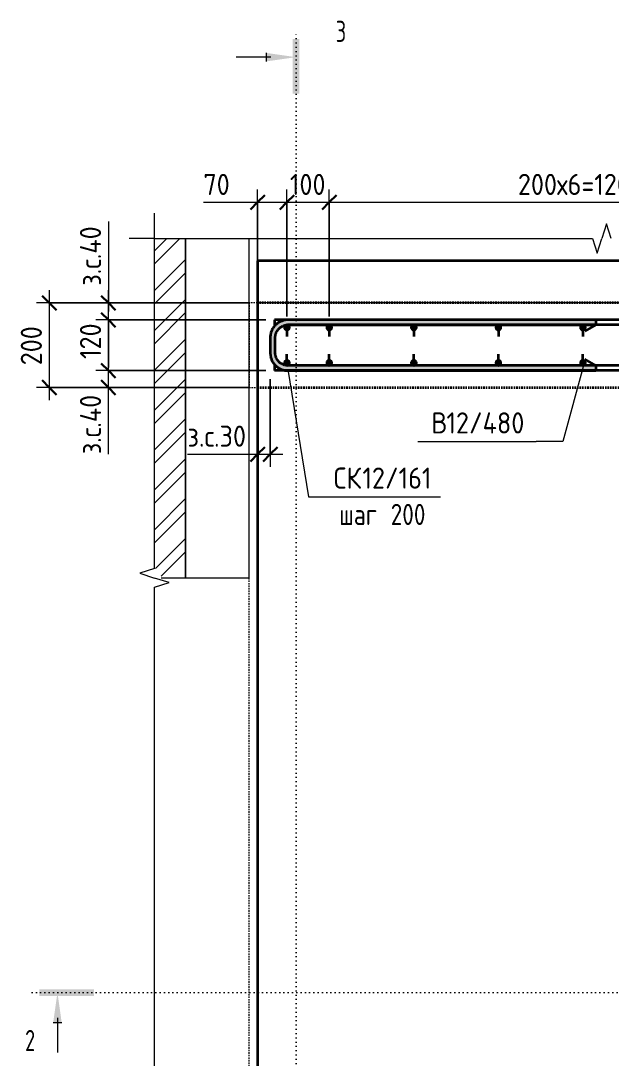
# Model space of a CAD drawing. Header units: millimetres. Extents: x 23200 to 49062, y -2858 to 35213.
# Drawn here: x 23320 to 24717, y 32758 to 35213 of the extents above; entities that cross this region are included whole.
import ezdxf

# ---------------------------------------------------------------- set-up
doc = ezdxf.new("R2010")
doc.units = ezdxf.units.MM
doc.linetypes.add('01 Штриховая _4 мм_', pattern=[6, 3.5, -2.5])
doc.linetypes.add('04 Пунктир 10мм', pattern=[10, 0, -10])
for name, color, linetype, lineweight in [('AA_Dim', 7, 'Continuous', 9), ('AA_Dim-20', 7, 'Continuous', 9), ('AA_Linii', 7, 'Continuous', 9), ('AA_Oformlenie', 7, 'Continuous', 9), ('AA_Razrez', 7, 'Continuous', 9), ('AA_Vinoska', 7, 'Continuous', 9), ('AF_Perekritie', 7, 'Continuous', 60), ('AF_Perekritie_Опалубка', 253, 'Continuous', 20), ('AF_Stena_Гидроизоляция', 253, 'Continuous', 20), ('KR_Armatura', 7, 'Continuous', 20), ('KR_Armatura_Tonkie', 7, 'Continuous', 20), ('KR_Fundament', 7, 'Continuous', 20)]:
    doc.layers.add(name, color=color, linetype=linetype, lineweight=lineweight)
doc.styles.add('ISOCPEUR', font='isocpeur.ttf', dxfattribs={"width": 0.7, "height": 50})
doc.styles.add('ISOCPEUR_1', font='isocpeur.ttf', dxfattribs={"width": 0.9, "height": 50})
doc.styles.add('ISOCPEUR_2', font='isocpeur.ttf', dxfattribs={"width": 0.8, "height": 50})
doc.dimstyles.new('00_Точн_3_знака__прозр_', dxfattribs={"dimscale": 304.8, "dimtxt": 49.799059, "dimasz": 0.111549, "dimexe": 0.098425, "dimexo": 0.065617, "dimgap": 0.006562, "dimtad": 1, "dimdec": 3, "dimrnd": 0.001, "dimdsep": 46, "dimtxsty": 'ISOCPEUR_1', "dimblk1": 'OBLIQUE', "dimblk2": 'OBLIQUE', "dimsah": 1, "dimcen": 0.09, "dimdle": 0.098425, "dimazin": 0, "dimtfac": 1, "dimtdec": 4, "dimtix": 1, "dimtmove": 0, "dimatfit": 3, "dimfxl": 1, "dimtvp": 1, "dimtolj": 1, "dimtzin": 0, "dimlwd": 18, "dimlwe": 18, "dimarcsym": 2})
doc.dimstyles.new('00_Точн_3_знака__прозр__1', dxfattribs={"dimscale": 304.8, "dimtxt": 49.799059, "dimasz": 0.111549, "dimexe": 0.098425, "dimexo": 0.065617, "dimgap": 0.006562, "dimtad": 1, "dimdec": 3, "dimrnd": 0.001, "dimdsep": 46, "dimtxsty": 'ISOCPEUR_1', "dimblk1": 'OBLIQUE', "dimblk2": 'OBLIQUE', "dimsah": 1, "dimcen": 0.09, "dimdle": 0.098425, "dimazin": 0, "dimtfac": 1, "dimtdec": 4, "dimtix": 1, "dimtmove": 1, "dimatfit": 3, "dimfxl": 1, "dimtvp": 1, "dimtolj": 1, "dimtzin": 0, "dimlwd": 18, "dimlwe": 18, "dimarcsym": 2})
doc.dimstyles.new('05_Округл_1мм__прозр__1', dxfattribs={"dimscale": 304.8, "dimtxt": 49.799059, "dimasz": 0.111549, "dimexe": 0.098425, "dimexo": 0.065617, "dimgap": 0.006562, "dimtad": 1, "dimdec": 0, "dimdsep": 46, "dimtxsty": 'ISOCPEUR_1', "dimblk1": 'OBLIQUE', "dimblk2": 'OBLIQUE', "dimsah": 1, "dimcen": 0.09, "dimdle": 0.098425, "dimazin": 0, "dimtfac": 1, "dimtdec": 4, "dimtix": 1, "dimtmove": 1, "dimatfit": 3, "dimfxl": 1, "dimtvp": 1, "dimtolj": 1, "dimtzin": 0, "dimlwd": 18, "dimlwe": 18, "dimarcsym": 2})
doc.dimstyles.new('05_Округл_5мм__прозр_', dxfattribs={"dimscale": 304.8, "dimtxt": 49.799059, "dimasz": 0.111549, "dimexe": 0.098425, "dimexo": 0.065617, "dimgap": 0.006562, "dimtad": 1, "dimdec": 0, "dimrnd": 5, "dimdsep": 46, "dimtxsty": 'ISOCPEUR_1', "dimblk1": 'OBLIQUE', "dimblk2": 'OBLIQUE', "dimsah": 1, "dimcen": 0.09, "dimdle": 0.098425, "dimazin": 0, "dimtfac": 1, "dimtdec": 4, "dimtix": 1, "dimtmove": 1, "dimatfit": 3, "dimfxl": 1, "dimtvp": 1, "dimtolj": 1, "dimtzin": 0, "dimlwd": 18, "dimlwe": 18, "dimarcsym": 2})
doc.dimstyles.new('05_Округл_5мм__прозр__1', dxfattribs={"dimscale": 304.8, "dimtxt": 49.799059, "dimasz": 0.111549, "dimexe": 0.098425, "dimexo": 0.065617, "dimgap": 0.006562, "dimtad": 1, "dimdec": 0, "dimrnd": 5, "dimdsep": 46, "dimtxsty": 'ISOCPEUR_1', "dimblk1": 'OBLIQUE', "dimblk2": 'OBLIQUE', "dimsah": 1, "dimcen": 0.09, "dimdle": 0.098425, "dimazin": 0, "dimtfac": 1, "dimtdec": 4, "dimtix": 1, "dimtmove": 0, "dimatfit": 3, "dimfxl": 1, "dimtvp": 1, "dimtolj": 1, "dimtzin": 0, "dimlwd": 18, "dimlwe": 18, "dimarcsym": 2})

# ---------------------------------------------------------------- blocks, each defined once
blk = doc.blocks.new('350_Стержень П торец СК-СГ _НесАрм_РабПлоск_ - 350_Стержень П торец СК-СГ _НесАрм_РабПлоск_-3935202-Схема армирования стен входной группы на отм_ -1_700 в_о А_1-Б_1_5-7')
at = {"layer": 'KR_Armatura_Tonkie', "lineweight": 35}
for points in [[(23916.7, 34463), (23922.1, 34463), (23923.1, 34470.8), (23926.2, 34478.2), (23930.8, 34484.2), (23937.4, 34489.1), (23944.6, 34492), (23947.5, 34492.5), (23948.2, 34492.8), (23950.5, 34492.9), (23951.3, 34492.9), (23952.1, 34493.2), (23952.1, 34505), (23941.2, 34503.6), (23930.8, 34499.2), (23922.4, 34492.7), (23915.7, 34484), (23911.5, 34473.9), (23910.3, 34463), (23916.1, 34463)], [(24648.2, 34493), (24680.1, 34493.2), (24680.1, 34505), (23952.1, 34504.8), (23952.1, 34493), (24629.6, 34493)], [(23917.5, 34427), (23922.1, 34427), (23921.9, 34463), (23910.1, 34463), (23910.3, 34427), (23916.1, 34427)], [(23952.1, 34385), (23952.1, 34397), (23950.3, 34397.1), (23949.8, 34397), (23947.5, 34397.5), (23947, 34397.7), (23944, 34398.1), (23936.9, 34401.1), (23930.8, 34405.8), (23926, 34412.3), (23923.1, 34419.3), (23921.9, 34427), (23910.1, 34427), (23911.5, 34416.1), (23915.9, 34405.7), (23922.4, 34397.3), (23931.1, 34390.6), (23941.2, 34386.4), (23946, 34385.8)], [(24629.6, 34385), (24680.1, 34385.2), (24680.1, 34397), (23952.1, 34396.8), (23952.1, 34385), (24610.4, 34385)]]:
    blk.add_hatch(color=256, dxfattribs=at).paths.add_polyline_path(points)
for p, q in [((24680.1, 34505), (23952.1, 34505)), ((23952.1, 34493), (24680.1, 34493)), ((24680, 34493), (24654.1, 34478)), ((24680.1, 34505), (24680.1, 34493)), ((23910.1, 34463), (23910.1, 34427)), ((23922.1, 34427), (23922.1, 34463)), ((24680, 34397), (24654.1, 34412)), ((24680.1, 34397), (23952.1, 34397)), ((23952.1, 34385), (24680.1, 34385)), ((24680.1, 34397), (24680.1, 34385))]:
    blk.add_line(p, q, dxfattribs=at)
at = {"layer": 'KR_Armatura_Tonkie', "lineweight": 35, "flags": 128}
for points in [[(23952.1, 34505), (23950.4, 34505), (23948.7, 34504.9), (23947, 34504.7), (23945.4, 34504.5), (23943.7, 34504.2), (23942.1, 34503.8), (23940.5, 34503.4), (23938.8, 34502.9), (23937.3, 34502.3), (23935.7, 34501.7), (23934.2, 34501), (23932.7, 34500.3), (23931.2, 34499.4), (23929.8, 34498.6), (23928.3, 34497.7), (23927, 34496.7), (23925.7, 34495.7), (23924.4, 34494.6), (23923.1, 34493.4), (23921.9, 34492.3), (23920.8, 34491), (23919.7, 34489.8), (23918.6, 34488.4), (23917.7, 34487.1), (23916.7, 34485.7), (23915.8, 34484.3), (23915, 34482.8), (23914.3, 34481.3), (23913.6, 34479.8), (23912.9, 34478.2), (23912.3, 34476.6), (23911.8, 34475), (23911.4, 34473.4), (23911, 34471.8), (23910.7, 34470.1), (23910.4, 34468.5), (23910.2, 34466.8), (23910.1, 34465.1), (23910.1, 34463.5), (23910.1, 34463)], [(23922.1, 34463), (23922.1, 34464.2), (23922.2, 34465.4), (23922.3, 34466.6), (23922.4, 34467.8), (23922.7, 34469), (23922.9, 34470.1), (23923.2, 34471.3), (23923.6, 34472.4), (23924, 34473.6), (23924.4, 34474.7), (23924.9, 34475.8), (23925.5, 34476.9), (23926, 34477.9), (23926.6, 34478.9), (23927.3, 34479.9), (23928, 34480.9), (23928.7, 34481.9), (23929.5, 34482.8), (23930.3, 34483.7), (23931.2, 34484.5), (23932, 34485.3), (23932.9, 34486.1), (23933.9, 34486.9), (23934.9, 34487.6), (23935.9, 34488.2), (23936.9, 34488.9), (23937.9, 34489.5), (23939, 34490), (23940.1, 34490.5), (23941.2, 34491), (23942.3, 34491.4), (23943.5, 34491.7), (23944.6, 34492.1), (23945.8, 34492.3), (23947, 34492.6), (23948.1, 34492.7)], [(23950.2, 34492.9), (23950.5, 34493), (23951.7, 34493), (23952.1, 34493)], [(23910.1, 34427), (23910.1, 34425.3), (23910.2, 34423.6), (23910.4, 34422), (23910.6, 34420.3), (23910.9, 34418.7), (23911.3, 34417), (23911.7, 34415.4), (23912.2, 34413.8), (23912.8, 34412.2), (23913.4, 34410.6), (23914.1, 34409.1), (23914.8, 34407.6), (23915.6, 34406.1), (23916.5, 34404.7), (23917.4, 34403.3), (23918.4, 34401.9), (23919.4, 34400.6), (23920.5, 34399.3), (23921.6, 34398.1), (23922.8, 34396.9), (23924, 34395.7), (23925.3, 34394.6), (23926.6, 34393.6), (23928, 34392.6), (23929.4, 34391.7), (23930.8, 34390.8), (23932.3, 34390), (23933.8, 34389.2), (23935.3, 34388.5), (23936.8, 34387.9), (23938.4, 34387.3), (23940, 34386.8), (23941.6, 34386.3), (23943.3, 34385.9), (23944.9, 34385.6), (23946.6, 34385.4), (23948.3, 34385.2), (23949.9, 34385.1), (23951.6, 34385), (23952.1, 34385)], [(23948.5, 34397.2), (23947.3, 34397.4), (23946.1, 34397.6), (23944.9, 34397.9), (23943.8, 34398.2), (23942.6, 34398.5), (23941.5, 34398.9), (23940.4, 34399.4), (23939.3, 34399.9), (23938.2, 34400.4), (23937.2, 34401), (23936.1, 34401.6), (23935.1, 34402.2), (23934.1, 34402.9), (23933.2, 34403.7), (23932.3, 34404.4), (23931.4, 34405.3), (23930.5, 34406.1), (23929.7, 34407), (23928.9, 34407.9), (23928.2, 34408.8), (23927.5, 34409.8), (23926.8, 34410.8), (23926.2, 34411.8), (23925.6, 34412.9), (23925.1, 34413.9), (23924.6, 34415), (23924.1, 34416.1), (23923.7, 34417.3), (23923.3, 34418.4), (23923, 34419.6), (23922.7, 34420.7), (23922.5, 34421.9), (23922.3, 34423.1), (23922.2, 34424.3), (23922.1, 34425.5), (23922.1, 34426.7), (23922.1, 34427)], [(23952.1, 34397), (23950.9, 34397), (23950.3, 34397.1)]]:
    blk.add_lwpolyline(points, dxfattribs=at)
blk = doc.blocks.new('350_Стержень П торец СК-СГ _НесАрм_РабПлоск_ - 350_Стержень П торец СК-СГ _НесАрм_РабПлоск_-V4-Схема армирования стен входной группы на отм_ -1_700 в_о А_1-Б_1_5-7')
at = {"layer": 'KR_Armatura_Tonkie', "lineweight": 35}
for p, q in [((24680.1, 34505), (23952.1, 34505)), ((23952.1, 34493), (24680.1, 34493)), ((24680, 34493), (24654.1, 34478)), ((24680.1, 34504.8), (24680.1, 34493.2)), ((23910.1, 34463), (23910.1, 34427)), ((23922.1, 34427), (23922.1, 34463)), ((24680, 34397), (24654.1, 34412)), ((24680.1, 34397), (23952.1, 34397)), ((23952.1, 34385), (24680.1, 34385)), ((24680.1, 34396.8), (24680.1, 34385.2))]:
    blk.add_line(p, q, dxfattribs=at)
at = {"layer": 'KR_Armatura_Tonkie', "lineweight": 35, "flags": 128}
for points in [[(23952.1, 34505), (23950.4, 34505), (23948.7, 34504.9), (23947, 34504.7), (23945.4, 34504.5), (23943.7, 34504.2), (23942.1, 34503.8), (23940.5, 34503.4), (23938.8, 34502.9), (23937.3, 34502.3), (23935.7, 34501.7), (23934.2, 34501), (23932.7, 34500.3), (23931.2, 34499.4), (23929.8, 34498.6), (23928.3, 34497.7), (23927, 34496.7), (23925.7, 34495.7), (23924.4, 34494.6), (23923.1, 34493.4), (23921.9, 34492.3), (23920.8, 34491), (23919.7, 34489.8), (23918.6, 34488.4), (23917.7, 34487.1), (23916.7, 34485.7), (23915.8, 34484.3), (23915, 34482.8), (23914.3, 34481.3), (23913.6, 34479.8), (23912.9, 34478.2), (23912.3, 34476.6), (23911.8, 34475), (23911.4, 34473.4), (23911, 34471.8), (23910.7, 34470.1), (23910.4, 34468.5), (23910.2, 34466.8), (23910.1, 34465.1), (23910.1, 34463.5), (23910.1, 34463)], [(23910.1, 34427), (23910.1, 34425.3), (23910.2, 34423.6), (23910.4, 34422), (23910.6, 34420.3), (23910.9, 34418.7), (23911.3, 34417), (23911.7, 34415.4), (23912.2, 34413.8), (23912.8, 34412.2), (23913.4, 34410.6), (23914.1, 34409.1), (23914.8, 34407.6), (23915.6, 34406.1), (23916.5, 34404.7), (23917.4, 34403.3), (23918.4, 34401.9), (23919.4, 34400.6), (23920.5, 34399.3), (23921.6, 34398.1), (23922.8, 34396.9), (23924, 34395.7), (23925.3, 34394.6), (23926.6, 34393.6), (23928, 34392.6), (23929.4, 34391.7), (23930.8, 34390.8), (23932.3, 34390), (23933.8, 34389.2), (23935.3, 34388.5), (23936.8, 34387.9), (23938.4, 34387.3), (23940, 34386.8), (23941.6, 34386.3), (23943.3, 34385.9), (23944.9, 34385.6), (23946.6, 34385.4), (23948.3, 34385.2), (23949.9, 34385.1), (23951.6, 34385), (23952.1, 34385)]]:
    blk.add_lwpolyline(points, dxfattribs=at)
blk = doc.blocks.new('265_Выпуск П одной длины _НесАрм_РабПлоск_ - В1 _d12_-V11-Схема армирования стен входной группы на отм_ -1_700 в_о А_1-Б_1_5-7')
at = {"layer": 'KR_Armatura_Tonkie', "lineweight": 35}
for points in [[(-12, 0), (-11.8, -1.6), (-11.2, -3), (-10.2, -4.2), (-9, -5.2), (-7.6, -5.8), (-6, -6), (-4.4, -5.8), (-3, -5.2), (-1.8, -4.2), (-0.8, -3), (-0.2, -1.6), (0, 0), (-0.2, 1.6), (-0.8, 3), (-1.8, 4.2), (-3, 5.2), (-4.4, 5.8), (-6, 6), (-7.6, 5.8), (-9, 5.2), (-10.2, 4.2), (-11.2, 3), (-11.8, 1.6)], [(72, 0), (72.2, -1.6), (72.8, -3), (73.8, -4.2), (75, -5.2), (76.4, -5.8), (78, -6), (79.6, -5.8), (81, -5.2), (82.2, -4.2), (83.2, -3), (83.8, -1.6), (84, 0), (83.8, 1.6), (83.2, 3), (82.2, 4.2), (81, 5.2), (79.6, 5.8), (78, 6), (76.4, 5.8), (75, 5.2), (73.8, 4.2), (72.8, 3), (72.2, 1.6)]]:
    blk.add_hatch(color=256, dxfattribs=at).paths.add_polyline_path(points)
at = {"layer": 'KR_Armatura'}
for centre in [(-6, 0), (78, 0)]:
    blk.add_circle(centre, 6, dxfattribs=at)
at = {"layer": 'KR_Armatura_Tonkie', "lineweight": 35}
for p, q in [((0, 0), (15, 0)), ((72, 0), (57, 0))]:
    blk.add_line(p, q, dxfattribs=at)
for centre, start, end in [((-6, 0), 360, 180), ((-6, 0), 180, 360), ((78, 0), 360, 180), ((78, 0), 180, 360)]:
    blk.add_arc(centre, 6, start, end, dxfattribs=at)
blk = doc.blocks.new('Перекрытия 2 - Перекрытия 1-3673030-Схема армирования стен входной группы на отм_ -1_700 в_о А_1-Б_1_5-7')
at = {"layer": 'AF_Perekritie', "linetype": '01 Штриховая _4 мм_', "lineweight": 35}
for p, q in [((27650.1, 34545), (23880.1, 34545)), ((23880.1, 34545), (23880.1, 34345)), ((23880.1, 34345), (25300.1, 34345))]:
    blk.add_line(p, q, dxfattribs=at)
blk = doc.blocks.new('011_Прямоугольник обрыва _ЭлУзла_ - 011_Прямоугольник обрыва _ЭлУзла_-3874543-Схема армирования стен входной группы на отм_ -1_700 в_о А_1-Б_1_5-7')
at = {"layer": 'AA_Oformlenie'}
for p, q in [((0, -780.6), (0, 0)), ((0, 0), (1035.9, 0)), ((0, -2386.9), (0, -825.1))]:
    blk.add_line(p, q, dxfattribs=at)
blk = doc.blocks.new('Разрез - Номер узла_ сзади-394133-Схема армирования стен входной группы на отм_ -1_700 в_о А_1-Б_1_5-7')
at = {"layer": 'AA_Razrez'}
for points in [[(7.33, 0.4), (7.33, -0.39), (0.87, -0.39), (0.87, 0.4)], [(3.5, -3.53), (2.5, -3.53), (3, 0)]]:
    blk.add_hatch(color=256, dxfattribs=at).paths.add_polyline_path(points)
for p, q in [((2.5, -3.53), (3.5, -3.53)), ((3, -3), (3, -7.1))]:
    blk.add_line(p, q, dxfattribs=at)
blk = doc.blocks.new('DIMBLOCK20-Схема армирования стен входной группы на отм_ -1_700 в_о А_1-Б_1_5-7')
at = {"layer": 'AA_Dim-20', "lineweight": 18}
for p, q in [((23880.1, 34565), (23880.1, 34813.1)), ((23949.8, 34513), (23949.8, 34813.1)), ((23752, 34783.1), (23835.2, 34783.1)), ((23835.2, 34783.1), (23914.9, 34783.1)), ((23850.1, 34783.1), (23949.8, 34783.1)), ((23880.1, 34783.1), (23880.1, 34565)), ((23949.8, 34783.1), (23949.8, 34513))]:
    blk.add_line(p, q, dxfattribs=at)
at = {"layer": 'AA_Dim-20', "lineweight": 30}
for p, q in [((23880.1, 34783.1), (23863.1, 34766.1)), ((23880.1, 34783.1), (23897.1, 34800.1)), ((23949.8, 34783.1), (23932.8, 34766.1)), ((23949.8, 34783.1), (23966.8, 34800.1))]:
    blk.add_line(p, q, dxfattribs=at)
at = {"layer": 'AA_Dim-20', "color": 0, "lineweight": 18, "insert": (23752, 34850.4), "char_height": 50, "width": 75.848, "attachment_point": 1, "line_spacing_factor": 1.149209, "style": 'ISOCPEUR_1'}
blk.add_mtext('70', dxfattribs=at)
blk = doc.blocks.new('_Oblique')
at = {"color": 0, "linetype": 'ByBlock', "lineweight": -2}
blk.add_line((-0.5, -0.5), (0.5, 0.5), dxfattribs=at)
blk = doc.blocks.new('DIMBLOCK21-Схема армирования стен входной группы на отм_ -1_700 в_о А_1-Б_1_5-7')
at = {"layer": 'AA_Dim-20', "lineweight": 18}
for p, q in [((23949.8, 34513), (23949.8, 34813.1)), ((24049.8, 34513), (24049.8, 34813.1)), ((23949.8, 34783.1), (24049.8, 34783.1)), ((23949.8, 34783.1), (23949.8, 34513)), ((24049.8, 34783.1), (24049.8, 34513))]:
    blk.add_line(p, q, dxfattribs=at)
at = {"layer": 'AA_Dim-20', "lineweight": 30}
for p, q in [((23949.8, 34783.1), (23932.8, 34766.1)), ((23949.8, 34783.1), (23966.8, 34800.1)), ((24049.8, 34783.1), (24032.8, 34766.1)), ((24049.8, 34783.1), (24066.8, 34800.1))]:
    blk.add_line(p, q, dxfattribs=at)
at = {"layer": 'AA_Dim-20', "color": 0, "lineweight": 18, "insert": (23956.7, 34850.4), "char_height": 50, "width": 103.429, "attachment_point": 1, "line_spacing_factor": 1.149209, "style": 'ISOCPEUR_1'}
blk.add_mtext('100', dxfattribs=at)
blk = doc.blocks.new('DIMBLOCK22-Схема армирования стен входной группы на отм_ -1_700 в_о А_1-Б_1_5-7')
at = {"layer": 'AA_Dim-20', "lineweight": 18}
for p, q in [((24049.8, 34513), (24049.8, 34813.1)), ((25249.8, 34513), (25249.8, 34813.1)), ((24049.8, 34783.1), (25249.8, 34783.1)), ((24049.8, 34783.1), (24049.8, 34513)), ((25249.8, 34783.1), (25249.8, 34513))]:
    blk.add_line(p, q, dxfattribs=at)
at = {"layer": 'AA_Dim-20', "lineweight": 30}
for p, q in [((24049.8, 34783.1), (24032.8, 34766.1)), ((24049.8, 34783.1), (24066.8, 34800.1)), ((25249.8, 34783.1), (25232.8, 34766.1)), ((25249.8, 34783.1), (25266.8, 34800.1))]:
    blk.add_line(p, q, dxfattribs=at)
at = {"layer": 'AA_Dim-20', "color": 0, "lineweight": 18, "insert": (24496.1, 34850.4), "char_height": 50, "width": 368.896, "attachment_point": 1, "line_spacing_factor": 1.149209, "style": 'ISOCPEUR_1'}
blk.add_mtext('200х6=1200', dxfattribs=at)
blk = doc.blocks.new('042_М_Арматуры - Диам длина поз-2260293-Схема армирования стен входной группы на отм_ -1_700 в_о А_1-Б_1_5-7')
at = {"layer": 'AA_Vinoska'}
blk.add_line((-7, 0), (7, 0), dxfattribs=at)
blk = doc.blocks.new('042_М_Арматуры - Диам длина поз _ Шаг-2260295-Схема армирования стен входной группы на отм_ -1_700 в_о А_1-Б_1_5-7')
at = {"layer": 'AA_Vinoska'}
blk.add_line((-7, 0), (7, 0), dxfattribs=at)
blk = doc.blocks.new('DIMBLOCK44-Схема армирования стен входной группы на отм_ -1_700 в_о А_1-Б_1_5-7')
at = {"layer": 'AA_Dim-20', "lineweight": 18}
for p, q in [((23900.1, 34385), (23497.3, 34385)), ((23527.3, 34315), (23527.3, 34385)), ((23527.3, 34385), (23900.1, 34385)), ((23527.3, 34358.6), (23527.3, 34365)), ((23860.1, 34345), (23497.3, 34345)), ((23527.3, 34187.3), (23527.3, 34358.6)), ((23527.3, 34345), (23860.1, 34345))]:
    blk.add_line(p, q, dxfattribs=at)
at = {"layer": 'AA_Dim-20', "lineweight": 30}
for p, q in [((23527.3, 34385), (23510.3, 34402)), ((23527.3, 34385), (23544.3, 34368)), ((23527.3, 34345), (23510.3, 34362)), ((23527.3, 34345), (23544.3, 34328))]:
    blk.add_line(p, q, dxfattribs=at)
at = {"layer": 'AA_Dim-20', "color": 0, "lineweight": 18, "insert": (23460, 34187.3), "char_height": 50, "width": 181.575, "attachment_point": 1, "rotation": 90, "line_spacing_factor": 1.149209, "style": 'ISOCPEUR_1'}
blk.add_mtext('з.с.40', dxfattribs=at)
blk = doc.blocks.new('DIMBLOCK45-Схема армирования стен входной группы на отм_ -1_700 в_о А_1-Б_1_5-7')
at = {"layer": 'AA_Dim-20', "lineweight": 30}
for p, q in [((23527.3, 34505), (23510.3, 34522)), ((23527.3, 34505), (23544.3, 34488)), ((23527.3, 34385), (23510.3, 34402)), ((23527.3, 34385), (23544.3, 34368))]:
    blk.add_line(p, q, dxfattribs=at)
at = {"layer": 'AA_Dim-20', "lineweight": 18}
for p, q in [((23900.1, 34505), (23497.3, 34505)), ((23527.3, 34385), (23527.3, 34505)), ((23527.3, 34505), (23900.1, 34505)), ((23527.3, 34498.7), (23527.3, 34392.5)), ((23527.3, 34392.5), (23527.3, 34445)), ((23900.1, 34385), (23497.3, 34385)), ((23527.3, 34385), (23900.1, 34385))]:
    blk.add_line(p, q, dxfattribs=at)
at = {"layer": 'AA_Dim-20', "color": 0, "lineweight": 18, "insert": (23460, 34412.5), "char_height": 50, "width": 103.429, "attachment_point": 1, "rotation": 90, "line_spacing_factor": 1.149209, "style": 'ISOCPEUR_1'}
blk.add_mtext('120', dxfattribs=at)
blk = doc.blocks.new('DIMBLOCK46-Схема армирования стен входной группы на отм_ -1_700 в_о А_1-Б_1_5-7')
at = {"layer": 'AA_Dim-20', "lineweight": 18}
for p, q in [((23527.3, 34737.3), (23527.3, 34565.9)), ((23527.3, 34505), (23527.3, 34575)), ((23527.3, 34565.9), (23527.3, 34525)), ((23860.1, 34545), (23497.3, 34545)), ((23527.3, 34545), (23860.1, 34545)), ((23900.1, 34505), (23497.3, 34505)), ((23527.3, 34505), (23900.1, 34505))]:
    blk.add_line(p, q, dxfattribs=at)
at = {"layer": 'AA_Dim-20', "lineweight": 30}
for p, q in [((23527.3, 34545), (23510.3, 34562)), ((23527.3, 34545), (23544.3, 34528)), ((23527.3, 34505), (23510.3, 34522)), ((23527.3, 34505), (23544.3, 34488))]:
    blk.add_line(p, q, dxfattribs=at)
at = {"layer": 'AA_Dim-20', "color": 0, "lineweight": 18, "insert": (23460, 34585.9), "char_height": 50, "width": 181.575, "attachment_point": 1, "rotation": 90, "line_spacing_factor": 1.149209, "style": 'ISOCPEUR_1'}
blk.add_mtext('з.с.40', dxfattribs=at)
blk = doc.blocks.new('DIMBLOCK47-Схема армирования стен входной группы на отм_ -1_700 в_о А_1-Б_1_5-7')
at = {"layer": 'AA_Dim-20', "lineweight": 30}
for p, q in [((23387.3, 34545), (23370.3, 34562)), ((23387.3, 34545), (23404.3, 34528)), ((23387.3, 34345), (23370.3, 34362)), ((23387.3, 34345), (23404.3, 34328))]:
    blk.add_line(p, q, dxfattribs=at)
at = {"layer": 'AA_Dim-20', "lineweight": 18}
for p, q in [((23387.3, 34575), (23387.3, 34315)), ((23860.1, 34545), (23357.3, 34545)), ((23387.3, 34545), (23860.1, 34545)), ((23860.1, 34345), (23357.3, 34345)), ((23387.3, 34345), (23860.1, 34345))]:
    blk.add_line(p, q, dxfattribs=at)
at = {"layer": 'AA_Dim-20', "color": 0, "lineweight": 18, "insert": (23320, 34397.6), "char_height": 50, "width": 113.772, "attachment_point": 1, "rotation": 90, "line_spacing_factor": 1.149209, "style": 'ISOCPEUR_1'}
blk.add_mtext('200', dxfattribs=at)
blk = doc.blocks.new('DIMBLOCK64-Схема армирования стен входной группы на отм_ -1_700 в_о А_1-Б_1_5-7')
at = {"layer": 'AA_Dim-20', "lineweight": 18}
for p, q in [((23910.1, 34365), (23910.1, 34157.2)), ((23910.1, 34187.2), (23910.1, 34365)), ((23880.1, 34325), (23880.1, 34157.2)), ((23880.1, 34187.2), (23880.1, 34325)), ((23714.6, 34187.6), (23881.2, 34187.6)), ((23850.1, 34187.2), (23940.1, 34187.2)), ((23881.2, 34187.6), (23895.1, 34187.2))]:
    blk.add_line(p, q, dxfattribs=at)
at = {"layer": 'AA_Dim-20', "lineweight": 30}
for p, q in [((23880.1, 34187.2), (23863.1, 34170.2)), ((23880.1, 34187.2), (23897.1, 34204.2)), ((23910.1, 34187.2), (23893.1, 34170.2)), ((23910.1, 34187.2), (23927.1, 34204.2))]:
    blk.add_line(p, q, dxfattribs=at)
at = {"layer": 'AA_Dim-20', "color": 0, "lineweight": 18, "insert": (23714.6, 34254.9), "char_height": 50, "width": 175.829, "attachment_point": 1, "line_spacing_factor": 1.149209, "style": 'ISOCPEUR_1'}
blk.add_mtext('з.с.30', dxfattribs=at)
blk = doc.blocks.new('Разрез - Номер узла_ спереди-394134-Схема армирования стен входной группы на отм_ -1_700 в_о А_1-Б_1_5-7')
at = {"layer": 'AA_Razrez'}
for points in [[(7.33, 0.4), (7.33, -0.39), (0.87, -0.39), (0.87, 0.4)], [(3.5, -3.53), (2.5, -3.53), (3, 0)]]:
    blk.add_hatch(color=256, dxfattribs=at).paths.add_polyline_path(points)
for p, q in [((2.5, -3.53), (3.5, -3.53)), ((3, -3), (3, -7.1))]:
    blk.add_line(p, q, dxfattribs=at)

msp = doc.modelspace()

# ---------------------------------------------------------------- hatches: boundary and pattern name
at = {"layer": 'AA_Oformlenie'}
h = msp.add_hatch(dxfattribs=at)
h.set_pattern_fill('FP_1', color=250, style=0, pattern_type=2)
h.set_pattern_definition([(45, (0, 0), (-47.14634, 47.14634), []), (45, (31.43, 0), (-47.14634, 47.14634), [])])
h.paths.add_polyline_path([(23636.4236, 31485), (23709.8788, 31485), (23709.8788, 32195), (23636.4236, 32195), (23636.4236, 31553.0225)])
h.paths.add_polyline_path([(23709.8788, 33895), (23709.8788, 34697.5), (23636.4236, 34697.5), (23636.4236, 33916.8985), (23652.1246, 33916.8985), (23652.1246, 33895)])

# ---------------------------------------------------------------- linework, layer by layer
at = {"layer": 'AA_Linii'}
for p, q in [((23709.8788, 33895), (23709.8788, 34697.5)), ((23710.0618, 33895), (23710.0618, 34697.5)), ((23710.0618, 34697.5), (23710.0618, 33895)), ((23860.0618, 33895), (23860.0618, 34697.5)), ((23652.1246, 33895), (23709.8788, 33895)), ((23652.1246, 33895), (23710.0618, 33895)), ((23710.0618, 33895), (23860.0618, 33895))]:
    msp.add_line(p, q, dxfattribs=at)
at = {"layer": 'AA_Razrez', "linetype": '04 Пунктир 10мм'}
for p, q in [((23971.2612, 31069.6671), (23971.2612, 35186.4244)), ((23346.7843, 32913.6217), (28729.4731, 32913.6217))]:
    msp.add_line(p, q, dxfattribs=at)
at = {"layer": 'AA_Vinoska'}
for p, q in [((23636.4236, 34697.5), (23636.4236, 34757.5)), ((24705.5925, 34732.1601), (24694.3307, 34697.5)), ((24716.8542, 34697.5), (24705.5925, 34732.1601)), ((23636.4236, 34697.5), (23576.4236, 34697.5)), ((24672.3307, 34697.5), (24683.3307, 34662.859)), ((24683.3307, 34662.859), (24694.3307, 34697.5)), ((23951.5854, 34387.4225), (24000.3114, 34086.6638)), ((24652.4131, 34402.322), (24602.6016, 34217.1619)), ((24602.6016, 34217.1619), (24539.3885, 34217.1619)), ((24000.3114, 34086.6638), (24033.3194, 34086.6638)), ((23636.4236, 33916.8985), (23601.7635, 33905.6367)), ((23601.7635, 33905.6367), (23636.4236, 33894.375)), ((23671.0646, 33883.375), (23636.4236, 33894.375)), ((23636.4236, 33872.375), (23671.0646, 33883.375))]:
    msp.add_line(p, q, dxfattribs=at)
at = {"layer": 'AF_Perekritie_Опалубка', "lineweight": 35}
for p, q in [((27750.0618, 34645), (23880.0618, 34645)), ((23880.0618, 34645), (23880.0618, 31615))]:
    msp.add_line(p, q, dxfattribs=at)
at = {"layer": 'AF_Stena_Гидроизоляция', "linetype": '01 Штриховая _4 мм_'}
for p, q in [((23880.0616, 34545.5), (23860.0616, 34545.5)), ((23860.0616, 34545.5), (23860.0616, 34344.991)), ((23880.0616, 34344.991), (23880.0616, 34545.5)), ((23860.0616, 34344.991), (23880.0616, 34344.991)), ((23860.0616, 31815), (23860.0616, 34344.991)), ((23860.0616, 34344.991), (23880.0616, 34344.991)), ((23880.0616, 34344.991), (23880.0616, 31815))]:
    msp.add_line(p, q, dxfattribs=at)
at = {"layer": 'KR_Armatura_Tonkie', "lineweight": 35}
for p, q in [((25367.0618, 34505), (23920.0618, 34505)), ((23920.0618, 34505), (23920.0618, 34493)), ((27610.3178, 34505), (23920.0618, 34505)), ((23920.0618, 34505), (23920.0618, 34493)), ((23922.7561, 34493), (23920.0618, 34493)), ((23922.6878, 34493), (23920.0618, 34493)), ((25344.9531, 34493), (23952.0612, 34493)), ((25344.9531, 34493), (23952.0616, 34493)), ((23922.7561, 34397), (23920.0618, 34397)), ((23920.0618, 34397), (23920.0618, 34385)), ((23922.6436, 34397), (23920.0618, 34397)), ((23920.0618, 34397), (23920.0618, 34385)), ((25340.0732, 34385), (23920.0618, 34385)), ((25340.0619, 34385), (23920.0618, 34385)), ((25340.0619, 34397), (23952.0612, 34397)), ((25340.0718, 34397), (23952.0616, 34397))]:
    msp.add_line(p, q, dxfattribs=at)
at = {"layer": 'KR_Fundament'}
for p, q in [((27650.0618, 34545), (23880.0618, 34545)), ((23880.0618, 34545), (23880.0618, 31615))]:
    msp.add_line(p, q, dxfattribs=at)

# ---------------------------------------------------------------- block references
at = {"layer": 'AA_Oformlenie'}
msp.add_blockref('011_Прямоугольник обрыва _ЭлУзла_ - 011_Прямоугольник обрыва _ЭлУзла_-3874543-Схема армирования стен входной группы на отм_ -1_700 в_о А_1-Б_1_5-7', (23636.4236, 34697.5), dxfattribs=at)
at = {"layer": 'AA_Razrez', "xscale": 19.99999999999999, "yscale": 19.99999999999999, "zscale": 19.99999999999999, "rotation": 269.9999999999998}
msp.add_blockref('Разрез - Номер узла_ сзади-394133-Схема армирования стен входной группы на отм_ -1_700 в_о А_1-Б_1_5-7', (23971.2612, 35186.4244), dxfattribs=at)
at = {"layer": 'AA_Razrez', "xscale": 19.99999999999999, "yscale": 19.99999999999999, "zscale": 19.99999999999999}
msp.add_blockref('Разрез - Номер узла_ спереди-394134-Схема армирования стен входной группы на отм_ -1_700 в_о А_1-Б_1_5-7', (23346.7843, 32913.6217), dxfattribs=at)
at = {"layer": 'AA_Vinoska', "xscale": 19.99999999999999, "yscale": 19.99999999999999, "zscale": 19.99999999999999}
for name, p in [('042_М_Арматуры - Диам длина поз-2260293-Схема армирования стен входной группы на отм_ -1_700 в_о А_1-Б_1_5-7', (24399.3885, 34217.1619)), ('042_М_Арматуры - Диам длина поз _ Шаг-2260295-Схема армирования стен входной группы на отм_ -1_700 в_о А_1-Б_1_5-7', (24173.3194, 34086.6638))]:
    msp.add_blockref(name, p, dxfattribs=at)
at = {"layer": 'AF_Perekritie', "linetype": '01 Штриховая _4 мм_', "lineweight": 20}
msp.add_blockref('Перекрытия 2 - Перекрытия 1-3673030-Схема армирования стен входной группы на отм_ -1_700 в_о А_1-Б_1_5-7', (0, 0), dxfattribs=at)
at = {"layer": 'KR_Armatura_Tonkie', "lineweight": 35}
for name in ['350_Стержень П торец СК-СГ _НесАрм_РабПлоск_ - 350_Стержень П торец СК-СГ _НесАрм_РабПлоск_-3935202-Схема армирования стен входной группы на отм_ -1_700 в_о А_1-Б_1_5-7', '350_Стержень П торец СК-СГ _НесАрм_РабПлоск_ - 350_Стержень П торец СК-СГ _НесАрм_РабПлоск_-V4-Схема армирования стен входной группы на отм_ -1_700 в_о А_1-Б_1_5-7']:
    msp.add_blockref(name, (0, 0), dxfattribs=at)
at = {"layer": 'KR_Armatura_Tonkie', "lineweight": 35, "rotation": 89.9999999999999}
for p in [(23949.7942, 34409), (24049.7942, 34409), (24249.7942, 34409), (24449.7942, 34409), (24649.7942, 34409)]:
    msp.add_blockref('265_Выпуск П одной длины _НесАрм_РабПлоск_ - В1 _d12_-V11-Схема армирования стен входной группы на отм_ -1_700 в_о А_1-Б_1_5-7', p, dxfattribs=at)

# ---------------------------------------------------------------- texts
at = {"layer": 'AA_Razrez', "char_height": 50, "width": 30.303787, "attachment_point": 1, "style": 'ISOCPEUR'}
for s, insert in [('\\fISOCPEUR|b0|i0|c204|p34|;\\W.7;3', (24065.1438, 35212.3938)), ('\\fISOCPEUR|b0|i0|c204|p34|;\\W.7;2', (23330.1358, 32825.2251))]:
    msp.add_mtext(s, dxfattribs=dict(at, insert=insert))
at = {"layer": 'AA_Vinoska', "char_height": 50, "attachment_point": 1}
for s, insert, width, style in [('\\fISOCPEUR|b0|i0|c204|p34|;\\W.9;В', (24291.2213, 34286.2439), 43.291125, 'ISOCPEUR_1'), ('12/480', (24326.9401, 34286.2439), 226.556887, 'ISOCPEUR_1'), ('СК', (24060.3822, 34155.7459), 82.253137, 'ISOCPEUR_1'), ('12/161', (24128.2479, 34155.7459), 199.139175, 'ISOCPEUR_1'), (' 200', (24169.6606, 34069.7648), 133.4008, 'ISOCPEUR_2'), ('шаг', (24073.3522, 34069.7648), 116.7257, 'ISOCPEUR_2')]:
    msp.add_mtext(s, dxfattribs=dict(at, insert=insert, width=width, style=style))

# ---------------------------------------------------------------- dimensions: what is measured, and where the dimension line sits
at = {"layer": 'AA_Dim', "lineweight": 18}
for base, p1, p2, dimstyle, override, picture, middle in [((23949.7942, 34783.0591), (23880.0616, 34545), (23949.7942, 34493), '05_Округл_5мм__прозр_', {"dimpost": '<>', "dimfxl": 86.986349}, 'DIMBLOCK20-Схема армирования стен входной группы на отм_ -1_700 в_о А_1-Б_1_5-7', (23789.9303, 34817.0486)), ((23910.0616, 34187.1838), (23880.0616, 34345), (23910.0616, 34385), '00_Точн_3_знака__прозр__1', {"dimpost": 'з.с.<>', "dimfxl": 50}, 'DIMBLOCK64-Схема армирования стен входной группы на отм_ -1_700 в_о А_1-Б_1_5-7', (23802.5435, 34221.5502))]:
    dim = msp.add_linear_dim(base=base, p1=p1, p2=p2, dimstyle=dimstyle, override=override, dxfattribs=at)
    dim.commit()
    dim.dimension.update_dxf_attribs({"geometry": picture, "text_midpoint": middle, "dimtype": 160})
for base, p1, p2, override, picture, middle in [((24049.7942, 34783.0591), (23949.7942, 34493), (24049.7942, 34493), {"dimpost": '<>', "dimfxl": 100}, 'DIMBLOCK21-Схема армирования стен входной группы на отм_ -1_700 в_о А_1-Б_1_5-7', (23999.7942, 34810.0591)), ((25249.7942, 34783.0591), (24049.7942, 34493), (25249.7942, 34493), {"dimpost": '200х6=<>', "dimfxl": 1200}, 'DIMBLOCK22-Схема армирования стен входной группы на отм_ -1_700 в_о А_1-Б_1_5-7', (24649.7942, 34810.0591))]:
    dim = msp.add_linear_dim(base=base, p1=p1, p2=p2, dimstyle='05_Округл_5мм__прозр__1', override=override, dxfattribs=at)
    dim.commit()
    dim.dimension.update_dxf_attribs({"geometry": picture, "text_midpoint": middle})
for base, p1, p2, override, picture, middle in [((23527.2881, 34545.009), (23920.0618, 34505), (23880.0616, 34545.009), {"dimpost": 'з.с.<>', "dimfxl": 56.575061}, 'DIMBLOCK46-Схема армирования стен входной группы на отм_ -1_700 в_о А_1-Б_1_5-7', (23493.2987, 34676.7298)), ((23527.2881, 34505), (23920.0618, 34385), (23920.0618, 34505), {"dimpost": '<>', "dimfxl": 120}, 'DIMBLOCK45-Схема армирования стен входной группы на отм_ -1_700 в_о А_1-Б_1_5-7', (23493.2987, 34464.2631)), ((23527.2881, 34385), (23880.0616, 34345), (23920.0618, 34385), {"dimpost": 'з.с.<>', "dimfxl": 56.5687}, 'DIMBLOCK44-Схема армирования стен входной группы на отм_ -1_700 в_о А_1-Б_1_5-7', (23493.2987, 34278.0578))]:
    dim = msp.add_linear_dim(base=base, p1=p1, p2=p2, angle=90, dimstyle='05_Округл_1мм__прозр__1', override=override, dxfattribs=at)
    dim.commit()
    dim.dimension.update_dxf_attribs({"geometry": picture, "text_midpoint": middle, "dimtype": 160, "text_rotation": 90})
dim = msp.add_linear_dim(base=(23387.2881, 34345), p1=(23880.0616, 34545), p2=(23880.0616, 34345), angle=90, dimstyle='00_Точн_3_знака__прозр_', override={"dimpost": '<>', "dimfxl": 200}, dxfattribs=at)
dim.commit()
dim.dimension.update_dxf_attribs({"geometry": 'DIMBLOCK47-Схема армирования стен входной группы на отм_ -1_700 в_о А_1-Б_1_5-7', "text_midpoint": (23360.2881, 34445)})

doc.saveas('drawing.dxf')
